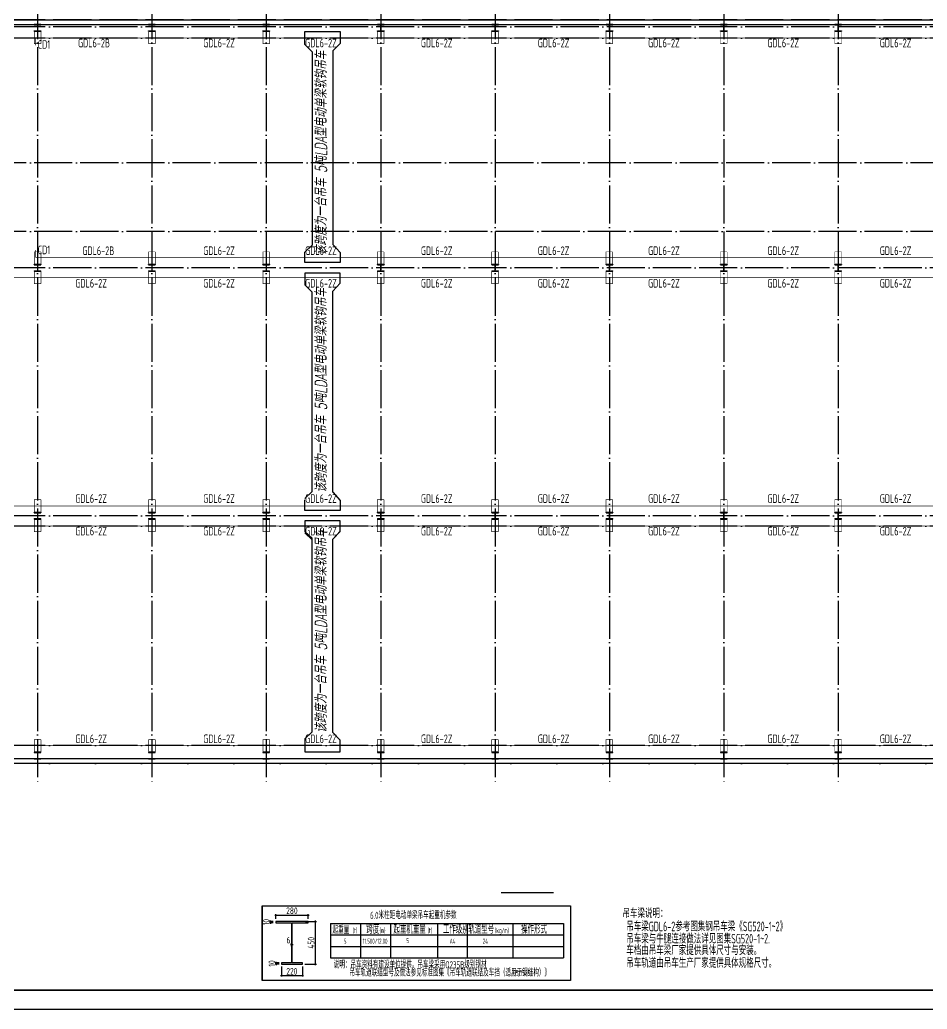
# Model space of a CAD drawing. Extents: x -138012 to 2129925, y -311560 to 0.
# Drawn here: x 705217 to 752821, y -195568 to -143676 of the extents above; entities that cross this region are included whole.
import ezdxf
from ezdxf.enums import TextEntityAlignment as Align

# ---------------------------------------------------------------- set-up
doc = ezdxf.new("R2010")
doc.units = 0
doc.header["$LTSCALE"] = 1000
doc.header["$MEASUREMENT"] = 0
doc.linetypes.add('DOTE', pattern=[2.42, 2, -0.2, 0.02, -0.2])
doc.layers.get('0').update_dxf_attribs({"linetype": 'CONTINUOUS'})
doc.layers.get('Defpoints').update_dxf_attribs({"linetype": 'CONTINUOUS'})
for name, color, linetype in [('AXIS', 3, 'CONTINUOUS'), ('COLU_DE_TEXT', 7, 'CONTINUOUS'), ('DIM', 3, 'CONTINUOUS'), ('DIM_SYMB', 3, 'CONTINUOUS'), ('DOTE', 253, 'DOTE'), ('M_Prof', 2, 'CONTINUOUS'), ('PUB_TEXT', 7, 'CONTINUOUS'), ('PUB_TITLE', 4, 'CONTINUOUS'), ('TEXT', 7, 'CONTINUOUS'), ('吊车', 2, 'CONTINUOUS'), ('字符串标注', 253, 'CONTINUOUS'), ('尺寸标注', 7, 'CONTINUOUS'), ('柱构件', 2, 'CONTINUOUS'), ('桥式吊车', 253, 'CONTINUOUS')]:
    doc.layers.add(name, color=color, linetype=linetype)
doc.styles.add('SKT', font='italicc.shx', dxfattribs={"height": 135, "bigfont": 'tssdchn.shx'})
doc.styles.add('TSSD_REIN', font='tssdeng.shx', dxfattribs={"width": 0.7, "bigfont": 'tssdchn.shx'})
doc.dimstyles.new('TSSD_10_100', dxfattribs={"dimtxt": 300, "dimasz": 100, "dimexe": 100, "dimexo": 250, "dimgap": 100, "dimtad": 1, "dimdec": 0, "dimlfac": 0.1, "dimzin": 0, "dimdsep": 46, "dimtxsty": 'TSSD_REIN', "dimblk": 'ARCHTICK', "dimcen": 0, "dimdle": 100, "dimclrt": 7, "dimadec": 0, "dimazin": 0, "dimtfac": 1, "dimtdec": 0, "dimtix": 1, "dimtmove": 2, "dimatfit": 3, "dimfxl": 0, "dimtolj": 1, "dimtzin": 0, "dimarcsym": 0})

# ---------------------------------------------------------------- blocks, each defined once
blk = doc.blocks.new('5345234')
at = {"layer": 'AXIS', "const_width": 30}
for points in [[(696953, -182093), (696953, -181433), (697303, -181433)], [(697303, -182093), (697303, -181433)]]:
    blk.add_lwpolyline(points, dxfattribs=at)
blk = doc.blocks.new('_ArchTick')
at = {"color": 0, "linetype": 'ByBlock', "const_width": 0.4}
blk.add_lwpolyline([(-0.5, -0.5), (0.5, 0.5)], dxfattribs=at)
blk = doc.blocks.new('*D485')
at = {"layer": 'Defpoints', "color": 0}
for p in [(284124, -929603), (286324, -929603), (286324, -930792)]:
    blk.add_point(p, dxfattribs=at)
at = {"layer": 'DIM', "color": 0, "lineweight": -2}
for p, q in [((284124, -929853), (284124, -930892)), ((286324, -929853), (286324, -930892)), ((284024, -930792), (286424, -930792))]:
    blk.add_line(p, q, dxfattribs=at)
at = {"layer": 'DIM', "color": 0, "lineweight": -2, "xscale": 100, "yscale": 100, "zscale": 100, "rotation": 180}
blk.add_blockref('_ArchTick', (284124, -930792), dxfattribs=at)
at = {"layer": 'DIM', "color": 0, "lineweight": -2, "xscale": 100, "yscale": 100, "zscale": 100}
blk.add_blockref('_ArchTick', (286324, -930792), dxfattribs=at)
at = {"layer": 'DIM', "color": 7, "insert": (285224, -930342), "char_height": 700, "attachment_point": 5, "style": 'TSSD_REIN'}
blk.add_mtext('\\A1;220', dxfattribs=at)
blk = doc.blocks.new('*D486')
at = {"layer": 'Defpoints', "color": 0}
for p in [(286390, -925103), (287688, -925103), (286324, -929603)]:
    blk.add_point(p, dxfattribs=at)
at = {"layer": 'DIM', "color": 0, "lineweight": -2}
for p, q in [((286640, -925103), (287788, -925103)), ((287688, -929703), (287688, -925003)), ((286574, -929603), (287788, -929603))]:
    blk.add_line(p, q, dxfattribs=at)
at = {"layer": 'DIM', "color": 0, "lineweight": -2, "xscale": 100, "yscale": 100, "zscale": 100}
for p, rotation in [((287688, -925103), 90), ((287688, -929603), 270)]:
    blk.add_blockref('_ArchTick', p, dxfattribs=dict(at, rotation=rotation))
at = {"layer": 'DIM', "color": 7, "insert": (287238, -927353), "char_height": 700, "attachment_point": 5, "rotation": 90, "style": 'TSSD_REIN'}
blk.add_mtext('\\A1;450', dxfattribs=at)
blk = doc.blocks.new('*D487')
at = {"layer": 'Defpoints', "color": 0}
for p in [(283570, -929443), (284124, -929443), (284124, -929603)]:
    blk.add_point(p, dxfattribs=at)
at = {"layer": 'DIM', "color": 0, "lineweight": -2}
for p, q in [((283874, -929443), (283470, -929443)), ((283874, -929603), (283470, -929603)), ((283570, -929443), (283570, -929343)), ((283570, -929603), (283570, -929443)), ((283570, -929603), (283570, -929703))]:
    blk.add_line(p, q, dxfattribs=at)
at = {"layer": 'DIM', "color": 0, "lineweight": -2, "xscale": 100, "yscale": 100, "zscale": 100}
for p, rotation in [((283570, -929443), 270), ((283570, -929603), 90)]:
    blk.add_blockref('_ArchTick', p, dxfattribs=dict(at, rotation=rotation))
at = {"layer": 'DIM', "color": 7, "insert": (283120, -929523), "char_height": 700, "attachment_point": 5, "rotation": 90, "style": 'TSSD_REIN'}
blk.add_mtext('\\A1;10', dxfattribs=at)
blk = doc.blocks.new('*D488')
at = {"layer": 'Defpoints', "color": 0}
for p in [(285254, -927522), (285194, -927958), (285254, -927958)]:
    blk.add_point(p, dxfattribs=at)
at = {"layer": 'DIM', "color": 0, "lineweight": -2}
for p, q in [((285194, -927522), (285094, -927522)), ((285194, -927708), (285194, -927422)), ((285194, -927522), (285254, -927522)), ((285254, -927708), (285254, -927422)), ((285254, -927522), (285354, -927522))]:
    blk.add_line(p, q, dxfattribs=at)
at = {"layer": 'DIM', "color": 0, "lineweight": -2, "xscale": 100, "yscale": 100, "zscale": 100}
blk.add_blockref('_ArchTick', (285194, -927522), dxfattribs=at)
at = {"layer": 'DIM', "color": 0, "lineweight": -2, "xscale": 100, "yscale": 100, "zscale": 100, "rotation": 180}
blk.add_blockref('_ArchTick', (285254, -927522), dxfattribs=at)
at = {"layer": 'DIM', "color": 7, "insert": (284863, -927072), "char_height": 700, "attachment_point": 5, "style": 'TSSD_REIN'}
blk.add_mtext('\\A1;6', dxfattribs=at)
blk = doc.blocks.new('*D489')
at = {"layer": 'Defpoints', "color": 0}
for p in [(286924, -924442), (283524, -925103), (286924, -925103)]:
    blk.add_point(p, dxfattribs=at)
at = {"layer": 'DIM', "color": 0, "lineweight": -2}
for p, q in [((283424, -924442), (287024, -924442)), ((283524, -924853), (283524, -924342)), ((286924, -924853), (286924, -924342))]:
    blk.add_line(p, q, dxfattribs=at)
at = {"layer": 'DIM', "color": 0, "lineweight": -2, "xscale": 100, "yscale": 100, "zscale": 100, "rotation": 180}
blk.add_blockref('_ArchTick', (283524, -924442), dxfattribs=at)
at = {"layer": 'DIM', "color": 0, "lineweight": -2, "xscale": 100, "yscale": 100, "zscale": 100}
blk.add_blockref('_ArchTick', (286924, -924442), dxfattribs=at)
at = {"layer": 'DIM', "color": 7, "insert": (285224, -923992), "char_height": 700, "attachment_point": 5, "style": 'TSSD_REIN'}
blk.add_mtext('\\A1;280', dxfattribs=at)
blk = doc.blocks.new('*D490')
at = {"layer": 'Defpoints', "color": 0}
for p in [(282970, -925103), (283524, -925103), (283524, -925263)]:
    blk.add_point(p, dxfattribs=at)
at = {"layer": 'DIM', "color": 0, "lineweight": -2}
for p, q in [((283274, -925103), (282870, -925103)), ((283274, -925263), (282870, -925263)), ((282970, -925103), (282970, -925003)), ((282970, -925263), (282970, -925103)), ((282970, -925263), (282970, -925363))]:
    blk.add_line(p, q, dxfattribs=at)
at = {"layer": 'DIM', "color": 0, "lineweight": -2, "xscale": 100, "yscale": 100, "zscale": 100}
for p, rotation in [((282970, -925103), 270), ((282970, -925263), 90)]:
    blk.add_blockref('_ArchTick', p, dxfattribs=dict(at, rotation=rotation))
at = {"layer": 'DIM', "color": 7, "insert": (282520, -925183), "char_height": 700, "attachment_point": 5, "rotation": 90, "style": 'TSSD_REIN'}
blk.add_mtext('\\A1;10', dxfattribs=at)
blk = doc.blocks.new('57645674567')
for p, q in [((289286.6, -925324), (289286.6, -928925.9)), ((289286.6, -925324), (304919.4, -925324)), ((292421.5, -925324), (292421.5, -928925.9)), ((293619, -925324), (313702.5, -925324)), ((295556.4, -925324), (295556.4, -928925.9)), ((300515.4, -925324), (300515.4, -928925.9)), ((300515.4, -925324), (300515.4, -928925.9)), ((300515.4, -925324), (300515.4, -928925.9)), ((303599.7, -925324), (303599.7, -928925.9)), ((308401.8, -925324), (308401.8, -928925.9)), ((313702.5, -925324), (313702.5, -928925.9)), ((289286.6, -926524.6), (304919.4, -926524.6)), ((293619, -926524.6), (313702.5, -926524.6)), ((289286.6, -927725.3), (313702.5, -927725.3)), ((289286.6, -928925.9), (304919.4, -928925.9)), ((293619, -928925.9), (313702.5, -928925.9))]:
    blk.add_line(p, q)
at = {"layer": 'COLU_DE_TEXT'}
blk.add_line((282091.2, -923476.9), (282091.2, -931316.1), dxfattribs=at)
at = {"layer": 'M_Prof'}
blk.add_lwpolyline([(284124.3, -929602.8), (286324.3, -929602.8), (286324.3, -929442.8), (285254.3, -929442.8), (285254.3, -925262.8), (286924.3, -925262.8), (286924.3, -925102.8), (283524.3, -925102.8), (283524.3, -925262.8), (285194.3, -925262.8), (285194.3, -929442.8), (284124.3, -929442.8)], close=True, dxfattribs=at)
at = {"layer": 'TEXT'}
blk.add_lwpolyline([(282091.2, -923476.9), (314463.9, -923476.9), (314463.9, -931316.1), (282091.2, -931316.1)], close=True, dxfattribs=at)
at = {"layer": 'PUB_TEXT', "style": 'TSSD_REIN', "width": 0.6}
for s, height, p in [('起重量', 750, (289486.9, -926391.7)), ('(t)', 540, (291600.1, -926328)), ('跨度', 867.86, (293029, -926391.7)), ('(m)', 540, (294412.6, -926328)), ('起重机重量', 867.86, (295884.4, -926391.7)), ('(t)', 540, (299461.6, -926328)), ('工作级别', 867.86, (301067.6, -926391.7)), ('轨道型号', 867.86, (303733.2, -926391.7)), ('(kg/m)', 540, (306541, -926328)), ('操作形式', 867.86, (309276.9, -926391.7)), ('说明：吊车资料有建设单位提供。吊车梁采用Q235B级别钢材', 750, (289615.4, -930034)), ('吊车轨道联结型号及做法参见标准图集《吊车轨道联结及车挡（适用于钢结构）》', 750, (291248.9, -930875.8)), ('(05G525)', 600, (308268.3, -930814.9))]:
    blk.add_text(s, height=height, dxfattribs=at).set_placement(p)
for s, p in [('5', (290815.9, -927453.3)), ('11.500/12.00', (293947.9, -927453.3)), ('5', (297372.3, -927391.3)), ('A4', (302080.2, -927453.3)), ('24', (305518.5, -927453.3))]:
    blk.add_text(s, height=540, dxfattribs=at).set_placement(p, align=Align.CENTER)
at = {"layer": '吊车', "style": 'TSSD_REIN', "width": 0.6}
blk.add_text('6.0米柱距电动单梁吊车起重机参数', height=750, dxfattribs=at).set_placement((293422.5, -924844.9))
at = {"layer": 'DIM'}
for base, p1, p2, text, picture, middle in [((286924.3, -924442.3), (283524.3, -925102.8), (286924.3, -925102.8), '280', '*D489', (285224.3, -923992.3)), ((286324.3, -930791.9), (284124.3, -929602.8), (286324.3, -929602.8), '220', '*D485', (285224.3, -930341.9))]:
    dim = blk.add_linear_dim(base=base, p1=p1, p2=p2, text=text, dimstyle='TSSD_10_100', override={"dimtxt": 700, "dimtxsty": 'TSSD_REIN'}, dxfattribs=at)
    dim.commit()
    dim.dimension.update_dxf_attribs({"geometry": picture, "text_midpoint": middle})
for base, p1, p2, text, picture, middle in [((282970.1, -925102.8), (283524.3, -925262.8), (283524.3, -925102.8), '10', '*D490', (282520.1, -925182.8)), ((287688, -925102.8), (286324.3, -929602.8), (286390.4, -925102.8), '450', '*D486', (287238, -927352.8)), ((283570.1, -929442.8), (284124.3, -929602.8), (284124.3, -929442.8), '10', '*D487', (283120.1, -929522.8))]:
    dim = blk.add_linear_dim(base=base, p1=p1, p2=p2, angle=90, text=text, dimstyle='TSSD_10_100', override={"dimtxt": 700, "dimtxsty": 'TSSD_REIN'}, dxfattribs=at)
    dim.commit()
    dim.dimension.update_dxf_attribs({"geometry": picture, "text_midpoint": middle})
dim = blk.add_linear_dim(base=(285254.3, -927522.1), p1=(285194.3, -927957.9), p2=(285254.3, -927957.9), text='6', dimstyle='TSSD_10_100', override={"dimtxt": 700, "dimtxsty": 'TSSD_REIN'}, dxfattribs=at)
dim.commit()
dim.dimension.update_dxf_attribs({"geometry": '*D488', "text_midpoint": (284862.7, -927072.1), "dimtype": 128})

msp = doc.modelspace()

# ---------------------------------------------------------------- linework, layer by layer
at = {"layer": 'DIM_SYMB', "const_width": 70}
msp.add_lwpolyline([(730464.338, -189449.689), (733215.934, -189449.689)], dxfattribs=at)
at = {"layer": 'DOTE', "color": 8, "linetype": 'DOTE'}
for p, q in [((706150.302, -142683.445), (706150.302, -183683.445)), ((712150.302, -142683.445), (712150.302, -183683.445)), ((718150.302, -142683.445), (718150.302, -183683.445)), ((724150.302, -142683.445), (724150.302, -183683.445)), ((730150.302, -142683.445), (730150.302, -183683.445)), ((736150.302, -142683.445), (736150.302, -183683.445)), ((742150.302, -142683.445), (742150.302, -183683.445)), ((748150.302, -142683.445), (748150.302, -183683.445)), ((779150.302, -143683.445), (699150.302, -143683.445)), ((779150.302, -144043.445), (699150.302, -144043.445)), ((779150.302, -144633.445), (699150.302, -144633.445)), ((778150.302, -151183.445), (699150.302, -151183.445)), ((778150.302, -154783.445), (699150.302, -154783.445)), ((779150.302, -156683.445), (699150.302, -156683.445)), ((779150.302, -169683.445), (699150.302, -169683.445)), ((779150.302, -170233.445), (699150.302, -170233.445)), ((779150.302, -170233.445), (699150.302, -170233.445)), ((779150.302, -181733.445), (699150.302, -181733.445)), ((779150.302, -182683.445), (699150.302, -182683.445))]:
    msp.add_line(p, q, dxfattribs=at)
at = {"layer": 'PUB_TITLE'}
msp.add_lwpolyline([(678445.409, -195568.427), (804545.409, -195568.427), (804545.409, -136168.427), (678445.409, -136168.427)], close=True, dxfattribs=at)
at = {"layer": 'PUB_TITLE', "const_width": 100}
msp.add_lwpolyline([(680945.409, -194568.427), (803545.409, -194568.427), (803545.409, -137168.427), (680945.409, -137168.427)], close=True, dxfattribs=at)
at = {"layer": '字符串标注', "const_width": 1.5}
for points in [[(706151.052, -144098.452, 1), (706149.551, -144098.452, 1), (706151.052, -144098.452, 1)], [(712151.055, -144098.452, 1), (712149.554, -144098.452, 1), (712151.055, -144098.452, 1)], [(718151.006, -144098.452, 1), (718149.505, -144098.452, 1), (718151.006, -144098.452, 1)], [(724151.006, -144098.452, 1), (724149.505, -144098.452, 1), (724151.006, -144098.452, 1)], [(730151.006, -144098.452, 1), (730149.505, -144098.452, 1), (730151.006, -144098.452, 1)], [(736151.006, -144098.452, 1), (736149.505, -144098.452, 1), (736151.006, -144098.452, 1)], [(742151.006, -144098.452, 1), (742149.505, -144098.452, 1), (742151.006, -144098.452, 1)], [(748151.006, -144098.452, 1), (748149.505, -144098.452, 1), (748151.006, -144098.452, 1)], [(706151.052, -156683.445, 1), (706149.551, -156683.445, 1), (706151.052, -156683.445, 1)], [(712151.055, -156683.445, 1), (712149.554, -156683.445, 1), (712151.055, -156683.445, 1)], [(718151.006, -156683.445, 1), (718149.505, -156683.445, 1), (718151.006, -156683.445, 1)], [(724151.006, -156683.445, 1), (724149.505, -156683.445, 1), (724151.006, -156683.445, 1)], [(730151.006, -156683.445, 1), (730149.505, -156683.445, 1), (730151.006, -156683.445, 1)], [(736151.006, -156683.445, 1), (736149.505, -156683.445, 1), (736151.006, -156683.445, 1)], [(742151.006, -156683.445, 1), (742149.505, -156683.445, 1), (742151.006, -156683.445, 1)], [(748151.006, -156683.445, 1), (748149.505, -156683.445, 1), (748151.006, -156683.445, 1)], [(706151.052, -169683.445, 1), (706149.551, -169683.445, 1), (706151.052, -169683.445, 1)], [(712151.055, -169683.445, 1), (712149.554, -169683.445, 1), (712151.055, -169683.445, 1)], [(718151.006, -169683.445, 1), (718149.505, -169683.445, 1), (718151.006, -169683.445, 1)], [(724151.006, -169683.445, 1), (724149.505, -169683.445, 1), (724151.006, -169683.445, 1)], [(730151.006, -169683.445, 1), (730149.505, -169683.445, 1), (730151.006, -169683.445, 1)], [(736151.006, -169683.445, 1), (736149.505, -169683.445, 1), (736151.006, -169683.445, 1)], [(742151.006, -169683.445, 1), (742149.505, -169683.445, 1), (742151.006, -169683.445, 1)], [(748151.006, -169683.445, 1), (748149.505, -169683.445, 1), (748151.006, -169683.445, 1)], [(706151.052, -182268.445, 1), (706149.551, -182268.445, 1), (706151.052, -182268.445, 1)], [(712151.055, -182268.445, 1), (712149.554, -182268.445, 1), (712151.055, -182268.445, 1)], [(718151.006, -182268.445, 1), (718149.505, -182268.445, 1), (718151.006, -182268.445, 1)], [(724151.006, -182268.445, 1), (724149.505, -182268.445, 1), (724151.006, -182268.445, 1)], [(730151.006, -182268.445, 1), (730149.505, -182268.445, 1), (730151.006, -182268.445, 1)], [(736151.006, -182268.445, 1), (736149.505, -182268.445, 1), (736151.006, -182268.445, 1)], [(742151.006, -182268.445, 1), (742149.505, -182268.445, 1), (742151.006, -182268.445, 1)], [(748151.006, -182268.445, 1), (748149.505, -182268.445, 1), (748151.006, -182268.445, 1)]]:
    msp.add_lwpolyline(points, format="xyb", close=True, dxfattribs=at)
at = {"layer": '尺寸标注'}
for points in [[(700150.302, -143683.445), (778150.302, -143683.445), (778150.302, -182683.445), (700150.302, -182683.445)], [(700390.302, -143923.445), (777910.302, -143923.445), (777910.302, -182443.445), (700390.302, -182443.445)]]:
    msp.add_lwpolyline(points, close=True, dxfattribs=at)
at = {"layer": '柱构件'}
for p, q in [((706325.301, -143923.445), (705975.301, -143923.445)), ((705975.301, -143923.445), (705975.301, -143942.446)), ((705975.301, -143942.446), (706144.3, -143942.446)), ((705975.301, -144254.445), (705975.301, -144273.445)), ((705975.301, -144254.445), (706144.3, -144254.445)), ((705975.301, -144273.445), (705975.301, -144254.445)), ((705975.301, -144254.445), (706144.3, -144254.445)), ((706144.3, -143942.446), (706144.3, -144254.445)), ((706156.301, -143942.446), (706325.301, -143942.446)), ((706156.301, -144254.445), (706156.301, -143942.446)), ((706156.301, -144254.445), (706325.301, -144254.445)), ((706156.301, -144254.445), (706325.301, -144254.445)), ((706325.301, -143942.446), (706325.301, -143923.445)), ((706325.301, -144273.445), (706325.301, -144254.445)), ((706325.301, -144254.445), (706325.301, -144273.445)), ((712325.304, -143923.445), (711975.304, -143923.445)), ((711975.304, -143923.445), (711975.304, -143942.446)), ((711975.304, -143942.446), (712144.305, -143942.446)), ((711975.304, -144254.445), (711975.304, -144273.445)), ((711975.304, -144254.445), (712144.305, -144254.445)), ((711975.304, -144273.445), (711975.304, -144254.445)), ((711975.304, -144254.445), (712144.305, -144254.445)), ((712144.305, -143942.446), (712144.305, -144254.445)), ((712156.306, -143942.446), (712325.304, -143942.446)), ((712156.306, -144254.445), (712156.306, -143942.446)), ((712156.306, -144254.445), (712325.304, -144254.445)), ((712156.306, -144254.445), (712325.304, -144254.445)), ((712325.304, -143942.446), (712325.304, -143923.445)), ((712325.304, -144273.445), (712325.304, -144254.445)), ((712325.304, -144254.445), (712325.304, -144273.445)), ((718325.255, -143923.445), (717975.255, -143923.445)), ((717975.255, -143923.445), (717975.255, -143942.446)), ((717975.255, -143942.446), (718144.256, -143942.446)), ((717975.255, -144254.445), (717975.255, -144273.445)), ((717975.255, -144254.445), (718144.256, -144254.445)), ((717975.255, -144273.445), (717975.255, -144254.445)), ((717975.255, -144254.445), (718144.256, -144254.445)), ((718144.256, -143942.446), (718144.256, -144254.445)), ((718156.255, -143942.446), (718325.255, -143942.446)), ((718156.255, -144254.445), (718156.255, -143942.446)), ((718156.255, -144254.445), (718325.255, -144254.445)), ((718156.255, -144254.445), (718325.255, -144254.445)), ((718325.255, -143942.446), (718325.255, -143923.445)), ((718325.255, -144273.445), (718325.255, -144254.445)), ((718325.255, -144254.445), (718325.255, -144273.445)), ((724325.255, -143923.445), (723975.255, -143923.445)), ((723975.255, -143923.445), (723975.255, -143942.446)), ((723975.255, -143942.446), (724144.256, -143942.446)), ((723975.255, -144254.445), (723975.255, -144273.445)), ((723975.255, -144254.445), (724144.256, -144254.445)), ((723975.255, -144273.445), (723975.255, -144254.445)), ((723975.255, -144254.445), (724144.256, -144254.445)), ((724144.256, -143942.446), (724144.256, -144254.445)), ((724156.255, -143942.446), (724325.255, -143942.446)), ((724156.255, -144254.445), (724156.255, -143942.446)), ((724156.255, -144254.445), (724325.255, -144254.445)), ((724156.255, -144254.445), (724325.255, -144254.445)), ((724325.255, -143942.446), (724325.255, -143923.445)), ((724325.255, -144273.445), (724325.255, -144254.445)), ((724325.255, -144254.445), (724325.255, -144273.445)), ((730325.255, -143923.445), (729975.255, -143923.445)), ((729975.255, -143923.445), (729975.255, -143942.446)), ((729975.255, -143942.446), (730144.256, -143942.446)), ((729975.255, -144254.445), (729975.255, -144273.445)), ((729975.255, -144254.445), (730144.256, -144254.445)), ((729975.255, -144273.445), (729975.255, -144254.445)), ((729975.255, -144254.445), (730144.256, -144254.445)), ((730144.256, -143942.446), (730144.256, -144254.445)), ((730156.255, -143942.446), (730325.255, -143942.446)), ((730156.255, -144254.445), (730156.255, -143942.446)), ((730156.255, -144254.445), (730325.255, -144254.445)), ((730156.255, -144254.445), (730325.255, -144254.445)), ((730325.255, -143942.446), (730325.255, -143923.445)), ((730325.255, -144273.445), (730325.255, -144254.445)), ((730325.255, -144254.445), (730325.255, -144273.445)), ((736325.255, -143923.445), (735975.255, -143923.445)), ((735975.255, -143923.445), (735975.255, -143942.446)), ((735975.255, -143942.446), (736144.256, -143942.446)), ((735975.255, -144254.445), (735975.255, -144273.445)), ((735975.255, -144254.445), (736144.256, -144254.445)), ((735975.255, -144273.445), (735975.255, -144254.445)), ((735975.255, -144254.445), (736144.256, -144254.445)), ((736144.256, -143942.446), (736144.256, -144254.445)), ((736156.255, -143942.446), (736325.255, -143942.446)), ((736156.255, -144254.445), (736156.255, -143942.446)), ((736156.255, -144254.445), (736325.255, -144254.445)), ((736156.255, -144254.445), (736325.255, -144254.445)), ((736325.255, -143942.446), (736325.255, -143923.445)), ((736325.255, -144273.445), (736325.255, -144254.445)), ((736325.255, -144254.445), (736325.255, -144273.445)), ((742325.255, -143923.445), (741975.255, -143923.445)), ((741975.255, -143923.445), (741975.255, -143942.446)), ((741975.255, -143942.446), (742144.256, -143942.446)), ((741975.255, -144254.445), (741975.255, -144273.445)), ((741975.255, -144254.445), (742144.256, -144254.445)), ((741975.255, -144273.445), (741975.255, -144254.445)), ((741975.255, -144254.445), (742144.256, -144254.445)), ((742144.256, -143942.446), (742144.256, -144254.445)), ((742156.255, -143942.446), (742325.255, -143942.446)), ((742156.255, -144254.445), (742156.255, -143942.446)), ((742156.255, -144254.445), (742325.255, -144254.445)), ((742156.255, -144254.445), (742325.255, -144254.445)), ((742325.255, -143942.446), (742325.255, -143923.445)), ((742325.255, -144273.445), (742325.255, -144254.445)), ((742325.255, -144254.445), (742325.255, -144273.445)), ((748325.255, -143923.445), (747975.255, -143923.445)), ((747975.255, -143923.445), (747975.255, -143942.446)), ((747975.255, -143942.446), (748144.256, -143942.446)), ((747975.255, -144254.445), (747975.255, -144273.445)), ((747975.255, -144254.445), (748144.256, -144254.445)), ((747975.255, -144273.445), (747975.255, -144254.445)), ((747975.255, -144254.445), (748144.256, -144254.445)), ((748144.256, -143942.446), (748144.256, -144254.445)), ((748156.255, -143942.446), (748325.255, -143942.446)), ((748156.255, -144254.445), (748156.255, -143942.446)), ((748156.255, -144254.445), (748325.255, -144254.445)), ((748156.255, -144254.445), (748325.255, -144254.445)), ((748325.255, -143942.446), (748325.255, -143923.445)), ((748325.255, -144273.445), (748325.255, -144254.445)), ((748325.255, -144254.445), (748325.255, -144273.445)), ((705975.301, -144273.445), (706325.301, -144273.445)), ((706325.301, -144273.445), (705975.301, -144273.445)), ((711975.304, -144273.445), (712325.304, -144273.445)), ((712325.304, -144273.445), (711975.304, -144273.445)), ((717975.255, -144273.445), (718325.255, -144273.445)), ((718325.255, -144273.445), (717975.255, -144273.445)), ((723975.255, -144273.445), (724325.255, -144273.445)), ((724325.255, -144273.445), (723975.255, -144273.445)), ((729975.255, -144273.445), (730325.255, -144273.445)), ((730325.255, -144273.445), (729975.255, -144273.445)), ((735975.255, -144273.445), (736325.255, -144273.445)), ((736325.255, -144273.445), (735975.255, -144273.445)), ((741975.255, -144273.445), (742325.255, -144273.445)), ((742325.255, -144273.445), (741975.255, -144273.445)), ((747975.255, -144273.445), (748325.255, -144273.445)), ((748325.255, -144273.445), (747975.255, -144273.445)), ((706325.301, -156508.445), (705975.301, -156508.445)), ((705975.301, -156508.445), (705975.301, -156527.443)), ((705975.301, -156527.446), (705975.301, -156508.445)), ((705975.301, -156508.445), (706325.301, -156508.445)), ((705975.301, -156527.443), (706144.3, -156527.443)), ((705975.301, -156527.446), (706144.3, -156527.446)), ((706144.3, -156527.443), (706144.3, -156839.445)), ((706156.301, -156527.443), (706325.301, -156527.443)), ((706156.301, -156839.445), (706156.301, -156527.443)), ((706156.301, -156527.446), (706325.301, -156527.446)), ((706325.301, -156527.443), (706325.301, -156508.445)), ((706325.301, -156508.445), (706325.301, -156527.446)), ((712325.304, -156508.445), (711975.304, -156508.445)), ((711975.304, -156508.445), (711975.304, -156527.443)), ((711975.304, -156527.446), (711975.304, -156508.445)), ((711975.304, -156508.445), (712325.304, -156508.445)), ((711975.304, -156527.443), (712144.305, -156527.443)), ((711975.304, -156527.446), (712144.305, -156527.446)), ((712144.305, -156527.443), (712144.305, -156839.445)), ((712156.306, -156527.443), (712325.304, -156527.443)), ((712156.306, -156839.445), (712156.306, -156527.443)), ((712156.306, -156527.446), (712325.304, -156527.446)), ((712325.304, -156527.443), (712325.304, -156508.445)), ((712325.304, -156508.445), (712325.304, -156527.446)), ((718325.255, -156508.445), (717975.255, -156508.445)), ((717975.255, -156508.445), (717975.255, -156527.443)), ((717975.255, -156527.446), (717975.255, -156508.445)), ((717975.255, -156508.445), (718325.255, -156508.445)), ((717975.255, -156527.443), (718144.256, -156527.443)), ((717975.255, -156527.446), (718144.256, -156527.446)), ((718144.256, -156527.443), (718144.256, -156839.445)), ((718156.255, -156527.443), (718325.255, -156527.443)), ((718156.255, -156839.445), (718156.255, -156527.443)), ((718156.255, -156527.446), (718325.255, -156527.446)), ((718325.255, -156527.443), (718325.255, -156508.445)), ((718325.255, -156508.445), (718325.255, -156527.446)), ((724325.255, -156508.445), (723975.255, -156508.445)), ((723975.255, -156508.445), (723975.255, -156527.443)), ((723975.255, -156527.446), (723975.255, -156508.445)), ((723975.255, -156508.445), (724325.255, -156508.445)), ((723975.255, -156527.443), (724144.256, -156527.443)), ((723975.255, -156527.446), (724144.256, -156527.446)), ((724144.256, -156527.443), (724144.256, -156839.445)), ((724156.255, -156527.443), (724325.255, -156527.443)), ((724156.255, -156839.445), (724156.255, -156527.443)), ((724156.255, -156527.446), (724325.255, -156527.446)), ((724325.255, -156527.443), (724325.255, -156508.445)), ((724325.255, -156508.445), (724325.255, -156527.446)), ((730325.255, -156508.445), (729975.255, -156508.445)), ((729975.255, -156508.445), (729975.255, -156527.443)), ((729975.255, -156527.446), (729975.255, -156508.445)), ((729975.255, -156508.445), (730325.255, -156508.445)), ((729975.255, -156527.443), (730144.256, -156527.443)), ((729975.255, -156527.446), (730144.256, -156527.446)), ((730144.256, -156527.443), (730144.256, -156839.445)), ((730156.255, -156527.443), (730325.255, -156527.443)), ((730156.255, -156839.445), (730156.255, -156527.443)), ((730156.255, -156527.446), (730325.255, -156527.446)), ((730325.255, -156527.443), (730325.255, -156508.445)), ((730325.255, -156508.445), (730325.255, -156527.446)), ((736325.255, -156508.445), (735975.255, -156508.445)), ((735975.255, -156508.445), (735975.255, -156527.443)), ((735975.255, -156527.446), (735975.255, -156508.445)), ((735975.255, -156508.445), (736325.255, -156508.445)), ((735975.255, -156527.443), (736144.256, -156527.443)), ((735975.255, -156527.446), (736144.256, -156527.446)), ((736144.256, -156527.443), (736144.256, -156839.445)), ((736156.255, -156527.443), (736325.255, -156527.443)), ((736156.255, -156839.445), (736156.255, -156527.443)), ((736156.255, -156527.446), (736325.255, -156527.446)), ((736325.255, -156527.443), (736325.255, -156508.445)), ((736325.255, -156508.445), (736325.255, -156527.446)), ((742325.255, -156508.445), (741975.255, -156508.445)), ((741975.255, -156508.445), (741975.255, -156527.443)), ((741975.255, -156527.446), (741975.255, -156508.445)), ((741975.255, -156508.445), (742325.255, -156508.445)), ((741975.255, -156527.443), (742144.256, -156527.443)), ((741975.255, -156527.446), (742144.256, -156527.446)), ((742144.256, -156527.443), (742144.256, -156839.445)), ((742156.255, -156527.443), (742325.255, -156527.443)), ((742156.255, -156839.445), (742156.255, -156527.443)), ((742156.255, -156527.446), (742325.255, -156527.446)), ((742325.255, -156527.443), (742325.255, -156508.445)), ((742325.255, -156508.445), (742325.255, -156527.446)), ((748325.255, -156508.445), (747975.255, -156508.445)), ((747975.255, -156508.445), (747975.255, -156527.443)), ((747975.255, -156527.446), (747975.255, -156508.445)), ((747975.255, -156508.445), (748325.255, -156508.445)), ((747975.255, -156527.443), (748144.256, -156527.443)), ((747975.255, -156527.446), (748144.256, -156527.446)), ((748144.256, -156527.443), (748144.256, -156839.445)), ((748156.255, -156527.443), (748325.255, -156527.443)), ((748156.255, -156839.445), (748156.255, -156527.443)), ((748156.255, -156527.446), (748325.255, -156527.446)), ((748325.255, -156527.443), (748325.255, -156508.445)), ((748325.255, -156508.445), (748325.255, -156527.446)), ((705975.301, -156839.445), (705975.301, -156858.442)), ((705975.301, -156839.445), (706144.3, -156839.445)), ((705975.301, -156839.445), (705975.301, -156858.445)), ((705975.301, -156839.445), (706144.3, -156839.445)), ((705975.301, -156858.442), (706325.301, -156858.442)), ((705975.301, -156858.445), (706325.301, -156858.445)), ((706156.301, -156839.445), (706325.301, -156839.445)), ((706156.301, -156839.445), (706325.301, -156839.445)), ((706325.301, -156858.442), (706325.301, -156839.445)), ((706325.301, -156858.445), (706325.301, -156839.445)), ((711975.304, -156839.445), (711975.304, -156858.442)), ((711975.304, -156839.445), (712144.305, -156839.445)), ((711975.304, -156839.445), (711975.304, -156858.445)), ((711975.304, -156839.445), (712144.305, -156839.445)), ((711975.304, -156858.442), (712325.304, -156858.442)), ((711975.304, -156858.445), (712325.304, -156858.445)), ((712156.306, -156839.445), (712325.304, -156839.445)), ((712156.306, -156839.445), (712325.304, -156839.445)), ((712325.304, -156858.442), (712325.304, -156839.445)), ((712325.304, -156858.445), (712325.304, -156839.445)), ((717975.255, -156839.445), (717975.255, -156858.442)), ((717975.255, -156839.445), (718144.256, -156839.445)), ((717975.255, -156839.445), (717975.255, -156858.445)), ((717975.255, -156839.445), (718144.256, -156839.445)), ((717975.255, -156858.442), (718325.255, -156858.442)), ((717975.255, -156858.445), (718325.255, -156858.445)), ((718156.255, -156839.445), (718325.255, -156839.445)), ((718156.255, -156839.445), (718325.255, -156839.445)), ((718325.255, -156858.442), (718325.255, -156839.445)), ((718325.255, -156858.445), (718325.255, -156839.445)), ((723975.255, -156839.445), (723975.255, -156858.442)), ((723975.255, -156839.445), (724144.256, -156839.445)), ((723975.255, -156839.445), (723975.255, -156858.445)), ((723975.255, -156839.445), (724144.256, -156839.445)), ((723975.255, -156858.442), (724325.255, -156858.442)), ((723975.255, -156858.445), (724325.255, -156858.445)), ((724156.255, -156839.445), (724325.255, -156839.445)), ((724156.255, -156839.445), (724325.255, -156839.445)), ((724325.255, -156858.442), (724325.255, -156839.445)), ((724325.255, -156858.445), (724325.255, -156839.445)), ((729975.255, -156839.445), (729975.255, -156858.442)), ((729975.255, -156839.445), (730144.256, -156839.445)), ((729975.255, -156839.445), (729975.255, -156858.445)), ((729975.255, -156839.445), (730144.256, -156839.445)), ((729975.255, -156858.442), (730325.255, -156858.442)), ((729975.255, -156858.445), (730325.255, -156858.445)), ((730156.255, -156839.445), (730325.255, -156839.445)), ((730156.255, -156839.445), (730325.255, -156839.445)), ((730325.255, -156858.442), (730325.255, -156839.445)), ((730325.255, -156858.445), (730325.255, -156839.445)), ((735975.255, -156839.445), (735975.255, -156858.442)), ((735975.255, -156839.445), (736144.256, -156839.445)), ((735975.255, -156839.445), (735975.255, -156858.445)), ((735975.255, -156839.445), (736144.256, -156839.445)), ((735975.255, -156858.442), (736325.255, -156858.442)), ((735975.255, -156858.445), (736325.255, -156858.445)), ((736156.255, -156839.445), (736325.255, -156839.445)), ((736156.255, -156839.445), (736325.255, -156839.445)), ((736325.255, -156858.442), (736325.255, -156839.445)), ((736325.255, -156858.445), (736325.255, -156839.445)), ((741975.255, -156839.445), (741975.255, -156858.442)), ((741975.255, -156839.445), (742144.256, -156839.445)), ((741975.255, -156839.445), (741975.255, -156858.445)), ((741975.255, -156839.445), (742144.256, -156839.445)), ((741975.255, -156858.442), (742325.255, -156858.442)), ((741975.255, -156858.445), (742325.255, -156858.445)), ((742156.255, -156839.445), (742325.255, -156839.445)), ((742156.255, -156839.445), (742325.255, -156839.445)), ((742325.255, -156858.442), (742325.255, -156839.445)), ((742325.255, -156858.445), (742325.255, -156839.445)), ((747975.255, -156839.445), (747975.255, -156858.442)), ((747975.255, -156839.445), (748144.256, -156839.445)), ((747975.255, -156839.445), (747975.255, -156858.445)), ((747975.255, -156839.445), (748144.256, -156839.445)), ((747975.255, -156858.442), (748325.255, -156858.442)), ((747975.255, -156858.445), (748325.255, -156858.445)), ((748156.255, -156839.445), (748325.255, -156839.445)), ((748156.255, -156839.445), (748325.255, -156839.445)), ((748325.255, -156858.442), (748325.255, -156839.445)), ((748325.255, -156858.445), (748325.255, -156839.445)), ((706325.301, -169508.445), (705975.301, -169508.445)), ((705975.301, -169508.445), (705975.301, -169527.446)), ((705975.301, -169527.446), (705975.301, -169508.445)), ((705975.301, -169508.445), (706325.301, -169508.445)), ((705975.301, -169527.446), (706144.3, -169527.446)), ((705975.301, -169527.446), (706144.3, -169527.446)), ((706144.3, -169527.446), (706144.3, -169839.445)), ((706156.301, -169527.446), (706325.301, -169527.446)), ((706156.301, -169839.445), (706156.301, -169527.446)), ((706156.301, -169527.446), (706325.301, -169527.446)), ((706325.301, -169527.446), (706325.301, -169508.445)), ((706325.301, -169508.445), (706325.301, -169527.446)), ((712325.304, -169508.445), (711975.304, -169508.445)), ((711975.304, -169508.445), (711975.304, -169527.446)), ((711975.304, -169527.446), (711975.304, -169508.445)), ((711975.304, -169508.445), (712325.304, -169508.445)), ((711975.304, -169527.446), (712144.305, -169527.446)), ((711975.304, -169527.446), (712144.305, -169527.446)), ((712144.305, -169527.446), (712144.305, -169839.445)), ((712156.306, -169527.446), (712325.304, -169527.446)), ((712156.306, -169839.445), (712156.306, -169527.446)), ((712156.306, -169527.446), (712325.304, -169527.446)), ((712325.304, -169527.446), (712325.304, -169508.445)), ((712325.304, -169508.445), (712325.304, -169527.446)), ((718325.255, -169508.445), (717975.255, -169508.445)), ((717975.255, -169508.445), (717975.255, -169527.446)), ((717975.255, -169527.446), (717975.255, -169508.445)), ((717975.255, -169508.445), (718325.255, -169508.445)), ((717975.255, -169527.446), (718144.256, -169527.446)), ((717975.255, -169527.446), (718144.256, -169527.446)), ((718144.256, -169527.446), (718144.256, -169839.445)), ((718156.255, -169527.446), (718325.255, -169527.446)), ((718156.255, -169839.445), (718156.255, -169527.446)), ((718156.255, -169527.446), (718325.255, -169527.446)), ((718325.255, -169527.446), (718325.255, -169508.445)), ((718325.255, -169508.445), (718325.255, -169527.446)), ((724325.255, -169508.445), (723975.255, -169508.445)), ((723975.255, -169508.445), (723975.255, -169527.446)), ((723975.255, -169527.446), (723975.255, -169508.445)), ((723975.255, -169508.445), (724325.255, -169508.445)), ((723975.255, -169527.446), (724144.256, -169527.446)), ((723975.255, -169527.446), (724144.256, -169527.446)), ((724144.256, -169527.446), (724144.256, -169839.445)), ((724156.255, -169527.446), (724325.255, -169527.446)), ((724156.255, -169839.445), (724156.255, -169527.446)), ((724156.255, -169527.446), (724325.255, -169527.446)), ((724325.255, -169527.446), (724325.255, -169508.445)), ((724325.255, -169508.445), (724325.255, -169527.446)), ((730325.255, -169508.445), (729975.255, -169508.445)), ((729975.255, -169508.445), (729975.255, -169527.446)), ((729975.255, -169527.446), (729975.255, -169508.445)), ((729975.255, -169508.445), (730325.255, -169508.445)), ((729975.255, -169527.446), (730144.256, -169527.446)), ((729975.255, -169527.446), (730144.256, -169527.446)), ((730144.256, -169527.446), (730144.256, -169839.445)), ((730156.255, -169527.446), (730325.255, -169527.446)), ((730156.255, -169839.445), (730156.255, -169527.446)), ((730156.255, -169527.446), (730325.255, -169527.446)), ((730325.255, -169527.446), (730325.255, -169508.445)), ((730325.255, -169508.445), (730325.255, -169527.446)), ((736325.255, -169508.445), (735975.255, -169508.445)), ((735975.255, -169508.445), (735975.255, -169527.446)), ((735975.255, -169527.446), (735975.255, -169508.445)), ((735975.255, -169508.445), (736325.255, -169508.445)), ((735975.255, -169527.446), (736144.256, -169527.446)), ((735975.255, -169527.446), (736144.256, -169527.446)), ((736144.256, -169527.446), (736144.256, -169839.445)), ((736156.255, -169527.446), (736325.255, -169527.446)), ((736156.255, -169839.445), (736156.255, -169527.446)), ((736156.255, -169527.446), (736325.255, -169527.446)), ((736325.255, -169527.446), (736325.255, -169508.445)), ((736325.255, -169508.445), (736325.255, -169527.446)), ((742325.255, -169508.445), (741975.255, -169508.445)), ((741975.255, -169508.445), (741975.255, -169527.446)), ((741975.255, -169527.446), (741975.255, -169508.445)), ((741975.255, -169508.445), (742325.255, -169508.445)), ((741975.255, -169527.446), (742144.256, -169527.446)), ((741975.255, -169527.446), (742144.256, -169527.446)), ((742144.256, -169527.446), (742144.256, -169839.445)), ((742156.255, -169527.446), (742325.255, -169527.446)), ((742156.255, -169839.445), (742156.255, -169527.446)), ((742156.255, -169527.446), (742325.255, -169527.446)), ((742325.255, -169527.446), (742325.255, -169508.445)), ((742325.255, -169508.445), (742325.255, -169527.446)), ((748325.255, -169508.445), (747975.255, -169508.445)), ((747975.255, -169508.445), (747975.255, -169527.446)), ((747975.255, -169527.446), (747975.255, -169508.445)), ((747975.255, -169508.445), (748325.255, -169508.445)), ((747975.255, -169527.446), (748144.256, -169527.446)), ((747975.255, -169527.446), (748144.256, -169527.446)), ((748144.256, -169527.446), (748144.256, -169839.445)), ((748156.255, -169527.446), (748325.255, -169527.446)), ((748156.255, -169839.445), (748156.255, -169527.446)), ((748156.255, -169527.446), (748325.255, -169527.446)), ((748325.255, -169527.446), (748325.255, -169508.445)), ((748325.255, -169508.445), (748325.255, -169527.446)), ((705975.301, -169839.445), (705975.301, -169858.445)), ((705975.301, -169839.445), (706144.3, -169839.445)), ((705975.301, -169858.445), (706325.301, -169858.445)), ((706156.301, -169839.445), (706325.301, -169839.445)), ((706325.301, -169858.445), (706325.301, -169839.445)), ((711975.304, -169839.445), (711975.304, -169858.445)), ((711975.304, -169839.445), (712144.305, -169839.445)), ((711975.304, -169858.445), (712325.304, -169858.445)), ((712156.306, -169839.445), (712325.304, -169839.445)), ((712325.304, -169858.445), (712325.304, -169839.445)), ((717975.255, -169839.445), (717975.255, -169858.445)), ((717975.255, -169839.445), (718144.256, -169839.445)), ((717975.255, -169858.445), (718325.255, -169858.445)), ((718156.255, -169839.445), (718325.255, -169839.445)), ((718325.255, -169858.445), (718325.255, -169839.445)), ((723975.255, -169839.445), (723975.255, -169858.445)), ((723975.255, -169839.445), (724144.256, -169839.445)), ((723975.255, -169858.445), (724325.255, -169858.445)), ((724156.255, -169839.445), (724325.255, -169839.445)), ((724325.255, -169858.445), (724325.255, -169839.445)), ((729975.255, -169839.445), (729975.255, -169858.445)), ((729975.255, -169839.445), (730144.256, -169839.445)), ((729975.255, -169858.445), (730325.255, -169858.445)), ((730156.255, -169839.445), (730325.255, -169839.445)), ((730325.255, -169858.445), (730325.255, -169839.445)), ((735975.255, -169839.445), (735975.255, -169858.445)), ((735975.255, -169839.445), (736144.256, -169839.445)), ((735975.255, -169858.445), (736325.255, -169858.445)), ((736156.255, -169839.445), (736325.255, -169839.445)), ((736325.255, -169858.445), (736325.255, -169839.445)), ((741975.255, -169839.445), (741975.255, -169858.445)), ((741975.255, -169839.445), (742144.256, -169839.445)), ((741975.255, -169858.445), (742325.255, -169858.445)), ((742156.255, -169839.445), (742325.255, -169839.445)), ((742325.255, -169858.445), (742325.255, -169839.445)), ((747975.255, -169839.445), (747975.255, -169858.445)), ((747975.255, -169839.445), (748144.256, -169839.445)), ((747975.255, -169858.445), (748325.255, -169858.445)), ((748156.255, -169839.445), (748325.255, -169839.445)), ((748325.255, -169858.445), (748325.255, -169839.445)), ((706325.301, -182093.445), (705975.301, -182093.445)), ((705975.301, -182093.445), (705975.301, -182112.446)), ((705975.301, -182112.446), (706144.3, -182112.446)), ((706144.3, -182112.446), (706144.3, -182424.445)), ((706156.301, -182112.446), (706325.301, -182112.446)), ((706156.301, -182424.445), (706156.301, -182112.446)), ((706325.301, -182112.446), (706325.301, -182093.445)), ((712325.304, -182093.445), (711975.304, -182093.445)), ((711975.304, -182093.445), (711975.304, -182112.446)), ((711975.304, -182112.446), (712144.305, -182112.446)), ((712144.305, -182112.446), (712144.305, -182424.445)), ((712156.306, -182112.446), (712325.304, -182112.446)), ((712156.306, -182424.445), (712156.306, -182112.446)), ((712325.304, -182112.446), (712325.304, -182093.445)), ((718325.255, -182093.445), (717975.255, -182093.445)), ((717975.255, -182093.445), (717975.255, -182112.446)), ((717975.255, -182112.446), (718144.256, -182112.446)), ((718144.256, -182112.446), (718144.256, -182424.445)), ((718156.255, -182112.446), (718325.255, -182112.446)), ((718156.255, -182424.445), (718156.255, -182112.446)), ((718325.255, -182112.446), (718325.255, -182093.445)), ((724325.255, -182093.445), (723975.255, -182093.445)), ((723975.255, -182093.445), (723975.255, -182112.446)), ((723975.255, -182112.446), (724144.256, -182112.446)), ((724144.256, -182112.446), (724144.256, -182424.445)), ((724156.255, -182112.446), (724325.255, -182112.446)), ((724156.255, -182424.445), (724156.255, -182112.446)), ((724325.255, -182112.446), (724325.255, -182093.445)), ((730325.255, -182093.445), (729975.255, -182093.445)), ((729975.255, -182093.445), (729975.255, -182112.446)), ((729975.255, -182112.446), (730144.256, -182112.446)), ((730144.256, -182112.446), (730144.256, -182424.445)), ((730156.255, -182112.446), (730325.255, -182112.446)), ((730156.255, -182424.445), (730156.255, -182112.446)), ((730325.255, -182112.446), (730325.255, -182093.445)), ((736325.255, -182093.445), (735975.255, -182093.445)), ((735975.255, -182093.445), (735975.255, -182112.446)), ((735975.255, -182112.446), (736144.256, -182112.446)), ((736144.256, -182112.446), (736144.256, -182424.445)), ((736156.255, -182112.446), (736325.255, -182112.446)), ((736156.255, -182424.445), (736156.255, -182112.446)), ((736325.255, -182112.446), (736325.255, -182093.445)), ((742325.255, -182093.445), (741975.255, -182093.445)), ((741975.255, -182093.445), (741975.255, -182112.446)), ((741975.255, -182112.446), (742144.256, -182112.446)), ((742144.256, -182112.446), (742144.256, -182424.445)), ((742156.255, -182112.446), (742325.255, -182112.446)), ((742156.255, -182424.445), (742156.255, -182112.446)), ((742325.255, -182112.446), (742325.255, -182093.445)), ((748325.255, -182093.445), (747975.255, -182093.445)), ((747975.255, -182093.445), (747975.255, -182112.446)), ((747975.255, -182112.446), (748144.256, -182112.446)), ((748144.256, -182112.446), (748144.256, -182424.445)), ((748156.255, -182112.446), (748325.255, -182112.446)), ((748156.255, -182424.445), (748156.255, -182112.446)), ((748325.255, -182112.446), (748325.255, -182093.445)), ((705975.301, -182424.445), (705975.301, -182443.445)), ((705975.301, -182424.445), (706144.3, -182424.445)), ((705975.301, -182443.445), (706325.301, -182443.445)), ((706156.301, -182424.445), (706325.301, -182424.445)), ((706325.301, -182443.445), (706325.301, -182424.445)), ((711975.304, -182424.445), (711975.304, -182443.445)), ((711975.304, -182424.445), (712144.305, -182424.445)), ((711975.304, -182443.445), (712325.304, -182443.445)), ((712156.306, -182424.445), (712325.304, -182424.445)), ((712325.304, -182443.445), (712325.304, -182424.445)), ((717975.255, -182424.445), (717975.255, -182443.445)), ((717975.255, -182424.445), (718144.256, -182424.445)), ((717975.255, -182443.445), (718325.255, -182443.445)), ((718156.255, -182424.445), (718325.255, -182424.445)), ((718325.255, -182443.445), (718325.255, -182424.445)), ((723975.255, -182424.445), (723975.255, -182443.445)), ((723975.255, -182424.445), (724144.256, -182424.445)), ((723975.255, -182443.445), (724325.255, -182443.445)), ((724156.255, -182424.445), (724325.255, -182424.445)), ((724325.255, -182443.445), (724325.255, -182424.445)), ((729975.255, -182424.445), (729975.255, -182443.445)), ((729975.255, -182424.445), (730144.256, -182424.445)), ((729975.255, -182443.445), (730325.255, -182443.445)), ((730156.255, -182424.445), (730325.255, -182424.445)), ((730325.255, -182443.445), (730325.255, -182424.445)), ((735975.255, -182424.445), (735975.255, -182443.445)), ((735975.255, -182424.445), (736144.256, -182424.445)), ((735975.255, -182443.445), (736325.255, -182443.445)), ((736156.255, -182424.445), (736325.255, -182424.445)), ((736325.255, -182443.445), (736325.255, -182424.445)), ((741975.255, -182424.445), (741975.255, -182443.445)), ((741975.255, -182424.445), (742144.256, -182424.445)), ((741975.255, -182443.445), (742325.255, -182443.445)), ((742156.255, -182424.445), (742325.255, -182424.445)), ((742325.255, -182443.445), (742325.255, -182424.445)), ((747975.255, -182424.445), (747975.255, -182443.445)), ((747975.255, -182424.445), (748144.256, -182424.445)), ((747975.255, -182443.445), (748325.255, -182443.445)), ((748156.255, -182424.445), (748325.255, -182424.445)), ((748325.255, -182443.445), (748325.255, -182424.445))]:
    msp.add_line(p, q, dxfattribs=at)
at = {"layer": '柱构件', "const_width": 35}
for points in [[(706036.698, -145023.783), (706036.698, -144633.445), (772228.687, -144633.445), (772228.687, -145066.19)], [(706058.115, -155743.108), (706058.115, -156133.445), (772246.38, -156133.445), (772246.38, -155700.701)], [(706058.115, -155743.108), (706058.115, -156133.445), (772246.38, -156133.445), (772246.38, -155700.701)], [(700451.698, -157573.783), (700451.698, -157183.445), (777863.355, -157183.445), (777863.355, -157616.19)], [(700451.698, -157573.783), (700451.698, -157183.445), (777863.355, -157183.445), (777863.355, -157616.19)], [(700451.698, -168793.108), (700451.698, -169183.445), (777863.355, -169183.445), (777863.355, -168750.701)], [(700451.698, -170623.783), (700451.698, -170233.445), (777863.355, -170233.445), (777863.355, -170666.19)], [(700451.698, -170623.783), (700451.698, -170233.445), (777863.355, -170233.445), (777863.355, -170666.19)], [(700451.698, -181343.108), (700451.698, -181733.445), (777863.355, -181733.445), (777863.355, -181300.701)]]:
    msp.add_lwpolyline(points, dxfattribs=at)
at = {"layer": '桥式吊车'}
for p, q in [((720176.51, -144977.953), (720176.51, -144288.938)), ((720176.51, -144288.938), (722016.431, -144288.938)), ((722016.431, -144288.938), (722016.431, -144911.643)), ((720552.497, -145353.709), (720176.51, -144977.953)), ((722016.431, -144911.643), (721640.443, -145309.503)), ((720552.497, -145353.709), (720552.497, -155503.5)), ((721640.443, -145309.503), (721640.443, -155459.294)), ((720176.51, -155857.154), (720552.497, -155503.501)), ((721640.443, -155459.294), (722016.431, -155879.257)), ((720176.51, -156409.737), (720176.51, -155857.154)), ((722016.431, -155879.257), (722016.431, -156409.737)), ((722016.431, -156409.737), (720176.51, -156409.737)), ((722016.431, -156409.737), (720176.51, -156409.737)), ((722016.431, -156957.154), (720176.51, -156957.154)), ((720176.51, -156957.154), (720176.51, -157577.953)), ((722016.431, -156957.154), (720176.51, -156957.154)), ((722016.431, -157487.634), (722016.431, -156957.154)), ((720552.497, -157953.709), (720176.51, -157577.953)), ((721640.443, -157907.597), (722016.431, -157487.634)), ((720552.497, -168413.182), (720552.497, -157953.709)), ((721640.443, -168457.388), (721640.443, -157907.597)), ((720552.497, -168413.182), (720176.51, -168788.938)), ((721640.443, -168459.294), (722016.431, -168879.257)), ((720176.51, -169409.737), (720176.51, -168857.154)), ((722016.431, -168879.257), (722016.431, -169409.737)), ((722016.431, -169409.737), (720176.51, -169409.737)), ((722016.431, -169409.737), (720176.51, -169409.737)), ((722016.431, -169957.154), (720176.51, -169957.154)), ((720176.51, -169957.154), (720176.51, -170509.737)), ((722016.431, -169957.154), (720176.51, -169957.154)), ((722016.431, -170487.634), (722016.431, -169957.154)), ((720176.51, -170509.737), (720552.497, -170863.39)), ((720552.497, -170953.709), (720176.51, -170577.953)), ((721640.443, -170907.597), (722016.431, -170487.634)), ((722016.431, -170511.643), (721640.443, -170909.503)), ((720552.497, -181013.182), (720552.497, -170863.39)), ((721640.443, -181057.388), (721640.443, -170907.597)), ((720552.497, -181013.182), (720176.51, -181388.938)), ((722016.431, -181455.248), (721640.443, -181057.388)), ((720176.51, -181388.938), (720176.51, -182077.953)), ((722016.431, -182077.953), (722016.431, -181455.248)), ((720176.51, -182077.953), (722016.431, -182077.953))]:
    msp.add_line(p, q, dxfattribs=at)

# ---------------------------------------------------------------- block references
at = {"layer": 'TEXT', "xscale": 0.5, "yscale": 0.5, "zscale": 0.5}
msp.add_blockref('57645674567', (576880.134, 271591.143), dxfattribs=at)
at = {"layer": '柱构件', "xscale": -1, "rotation": 180}
for p in [(9022.417, -326366.891), (15022.42, -326366.891), (21022.371, -326366.891), (27022.371, -326366.891), (33022.371, -326366.891), (39022.371, -326366.891), (45022.371, -326366.891), (51022.371, -326366.891), (9022.417, -338951.891), (15022.42, -338951.891), (21022.371, -338951.891), (27022.371, -338951.891), (33022.371, -338951.891), (39022.371, -338951.891), (45022.371, -338951.891), (51022.371, -338951.891), (9022.417, -351951.891), (15022.42, -351951.891), (21022.371, -351951.891), (27022.371, -351951.891), (33022.371, -351951.891), (39022.371, -351951.891), (45022.371, -351951.891), (51022.371, -351951.891)]:
    msp.add_blockref('5345234', p, dxfattribs=at)
at = {"layer": '柱构件'}
for p in [(9022.417, 25585), (15022.42, 25585), (21022.371, 25585), (27022.371, 25585), (33022.371, 25585), (39022.371, 25585), (45022.371, 25585), (51022.371, 25585), (9022.417, 12585), (9022.417, 12585), (15022.42, 12585), (21022.371, 12585), (27022.371, 12585), (33022.371, 12585), (39022.371, 12585), (45022.371, 12585), (51022.371, 12585), (9022.417, 0), (15022.42, 0), (21022.371, 0), (27022.371, 0), (33022.371, 0), (39022.371, 0), (45022.371, 0), (51022.371, 0)]:
    msp.add_blockref('5345234', p, dxfattribs=at)

# ---------------------------------------------------------------- texts
at = {"layer": 'AXIS', "color": 7, "style": 'SKT', "width": 0.7}
for p in [(721320.325, -150658.498), (721320.325, -163108.392), (721320.325, -175708.392)]:
    msp.add_text('该跨度为一台吊车 5吨LDA型电动单梁软钩吊车', height=600, rotation=90, dxfattribs=at).set_placement(p, align=Align.CENTER)
at = {"layer": 'TEXT', "style": 'TSSD_REIN'}
for s, height, width, p in [('CD1', 450, 0.6, (706163.607, -145194.558)), ('GDL6-2B', 450, 0.6, (708271.783, -145119.45)), ('GDL6-2Z', 450, 0.6, (714840.188, -145119.45)), ('GDL6-2Z', 450, 0.6, (720189.056, -145119.45)), ('GDL6-2Z', 450, 0.6, (726258.933, -145119.45)), ('GDL6-2Z', 450, 0.6, (732390.59, -145119.45)), ('GDL6-2Z', 450, 0.6, (738179.09, -145119.45)), ('GDL6-2Z', 450, 0.6, (744437.289, -145119.45)), ('GDL6-2Z', 450, 0.6, (750332.202, -145119.45)), ('CD1', 450, 0.6, (706163.607, -155970.788)), ('GDL6-2B', 450, 0.6, (708499.477, -156010.902)), ('GDL6-2Z', 450, 0.6, (714840.188, -156010.902)), ('GDL6-2Z', 450, 0.6, (720189.056, -156010.902)), ('GDL6-2Z', 450, 0.6, (726258.933, -156010.902)), ('GDL6-2Z', 450, 0.6, (732390.59, -156010.902)), ('GDL6-2Z', 450, 0.6, (738179.09, -156010.902)), ('GDL6-2Z', 450, 0.6, (744437.289, -156010.902)), ('GDL6-2Z', 450, 0.6, (750332.202, -156010.902)), ('GDL6-2Z', 450, 0.6, (708130.688, -157719.45)), ('GDL6-2Z', 450, 0.6, (714840.188, -157719.45)), ('GDL6-2Z', 450, 0.6, (720189.056, -157719.45)), ('GDL6-2Z', 450, 0.6, (726258.933, -157719.45)), ('GDL6-2Z', 450, 0.6, (732390.59, -157719.45)), ('GDL6-2Z', 450, 0.6, (738179.09, -157719.45)), ('GDL6-2Z', 450, 0.6, (744437.289, -157719.45)), ('GDL6-2Z', 450, 0.6, (750332.202, -157719.45)), ('GDL6-2Z', 450, 0.6, (708130.688, -169010.902)), ('GDL6-2Z', 450, 0.6, (714840.188, -169010.902)), ('GDL6-2Z', 450, 0.6, (720189.056, -169010.902)), ('GDL6-2Z', 450, 0.6, (726258.933, -169010.902)), ('GDL6-2Z', 450, 0.6, (732390.59, -169010.902)), ('GDL6-2Z', 450, 0.6, (738179.09, -169010.902)), ('GDL6-2Z', 450, 0.6, (744437.289, -169010.902)), ('GDL6-2Z', 450, 0.6, (750332.202, -169010.902)), ('GDL6-2Z', 450, 0.6, (708130.688, -170719.45)), ('GDL6-2Z', 450, 0.6, (714840.188, -170719.45)), ('GDL6-2Z', 450, 0.6, (720189.056, -170719.45)), ('GDL6-2Z', 450, 0.6, (726258.933, -170719.45)), ('GDL6-2Z', 450, 0.6, (732390.59, -170719.45)), ('GDL6-2Z', 450, 0.6, (738179.09, -170719.45)), ('GDL6-2Z', 450, 0.6, (744437.289, -170719.45)), ('GDL6-2Z', 450, 0.6, (750332.202, -170719.45)), ('GDL6-2Z', 450, 0.6, (708130.688, -181610.902)), ('GDL6-2Z', 450, 0.6, (714840.188, -181610.902)), ('GDL6-2Z', 450, 0.6, (720189.056, -181610.902)), ('GDL6-2Z', 450, 0.6, (726258.933, -181610.902)), ('GDL6-2Z', 450, 0.6, (732390.59, -181610.902)), ('GDL6-2Z', 450, 0.6, (738179.09, -181610.902)), ('GDL6-2Z', 450, 0.6, (744437.289, -181610.902)), ('GDL6-2Z', 450, 0.6, (750332.202, -181610.902)), ('吊车梁说明：', 432, 0.7, (736835.176, -190772.58)), ('吊车梁GDL6-2参考图集钢吊车梁《SG520-1~2》', 504, 0.6, (737034.516, -191479.789)), ('吊车梁与牛腿连接做法详见图集SG520-1~2.', 504, 0.6, (737034.516, -192121.858)), ('车档由吊车梁厂家提供具体尺寸与安装。', 504, 0.6, (737034.516, -192729.953)), ('吊车轨道由吊车生产厂家提供具体规格尺寸。', 504, 0.6, (737034.516, -193394.092))]:
    msp.add_text(s, height=height, dxfattribs=dict(at, width=width)).set_placement(p)

doc.saveas('drawing.dxf')
